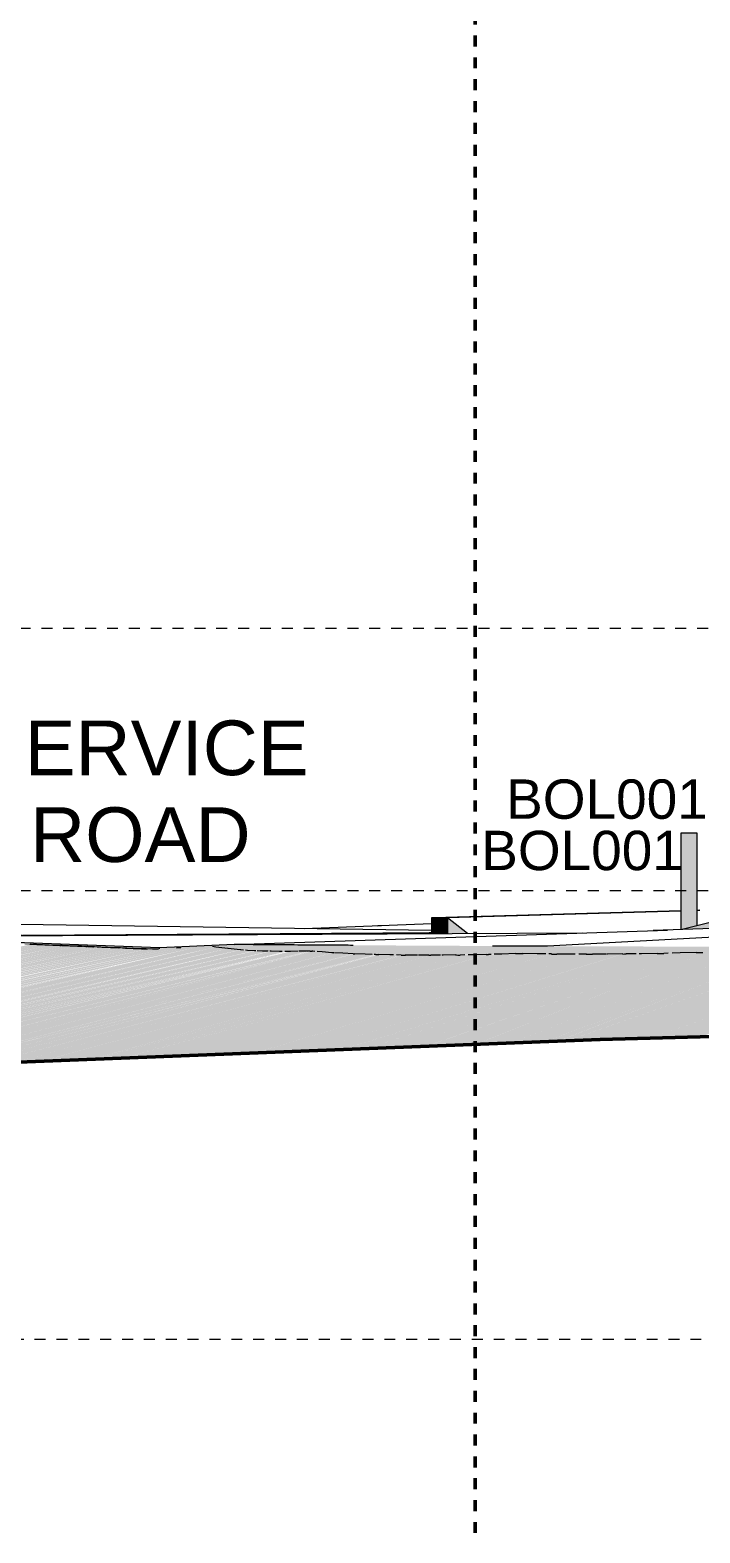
# Model space of a CAD drawing. Header units: metres. Extents: x -4613 to -4328, y -1 to 30.
# Drawn here: x -4588.43 to -4582.3, y -0.64 to 13.11 of the extents above; entities that cross this region are included whole.
import ezdxf

# ---------------------------------------------------------------- set-up
doc = ezdxf.new("R2010")
doc.units = ezdxf.units.M
doc.linetypes.add('AEC_Center', pattern=[0.024, 0.012, -0.004, 0.004, -0.004])
doc.linetypes.add('BOUNDARY', pattern=[0.016, 0.01, -0.003, 0, -0.003])
for name, color, linetype, lineweight in [('A-ANNO-IDEN', 131, 'Continuous', 5), ('A-DETL', 90, 'Continuous', 13), ('A-FLOR', 192, 'Continuous', 5), ('A-FLOR-LEVL', 51, 'Continuous', 5), ('C-PRKG', 70, 'Continuous', 5), ('C-TOPO', 7, 'Continuous', 5), ('G-ANNO-TEXT', 231, 'Continuous', 5)]:
    doc.layers.add(name, color=color, linetype=linetype, lineweight=lineweight)
doc.styles.add('Arial', font='arial.ttf', dxfattribs={"height": 0.5})
doc.styles.add('Arial_2', font='arial.ttf', dxfattribs={"height": 0.36})

# ---------------------------------------------------------------- blocks, each defined once
blk = doc.blocks.new('Bollard_Typical - 150mm Diameter - BOL001 _fixed_-V57-SOUTH WEST')
at = {"layer": 'C-PRKG'}
for points in [[(-4582.479, 4.881), (-4582.462, 4.883), (-4582.41, 4.898), (-4582.41, 5.763), (-4582.479, 5.763), (-4582.479, 4.883)], [(-4582.41, 4.896), (-4582.33, 4.916), (-4582.33, 5.763), (-4582.41, 5.763), (-4582.41, 4.898)]]:
    blk.add_hatch(color=256, dxfattribs=at).paths.add_polyline_path(points)
for p, q in [((-4582.479, 5.763), (-4582.479, 4.88)), ((-4582.41, 5.763), (-4582.479, 5.763)), ((-4582.329, 5.763), (-4582.41, 5.763)), ((-4582.329, 4.916), (-4582.329, 5.763))]:
    blk.add_line(p, q, dxfattribs=at)

msp = doc.modelspace()

# ---------------------------------------------------------------- hatches: boundary and pattern name
at = {"layer": 'A-FLOR'}
for points in [[(-4582.467, 4.882), (-4581.528, 4.915), (-4581.428, 4.94), (-4581.428, 5.14), (-4582.462, 4.883)], [(-4584.737, 4.85), (-4584.737, 4.99), (-4584.762, 4.99), (-4584.76, 4.85), (-4584.75, 4.85)], [(-4584.724, 4.844), (-4584.613, 4.845), (-4584.613, 4.99), (-4584.737, 4.99), (-4584.737, 4.85), (-4584.731, 4.847)], [(-4584.613, 4.845), (-4584.434, 4.847), (-4584.613, 4.99), (-4584.613, 4.847)], [(-4587.443, 4.7), (-4587.361, 4.703), (-4587.306, 4.701), (-4587.25, 4.704), (-4587.25, 4.715), (-4589.988, 4.816), (-4589.988, 4.81), (-4589.871, 4.805), (-4589.87, 4.805), (-4589.779, 4.8), (-4589.76, 4.801), (-4589.613, 4.793), (-4589.593, 4.794), (-4589.384, 4.784), (-4589.367, 4.785), (-4589.324, 4.782), (-4589.308, 4.782), (-4589.265, 4.78), (-4589.227, 4.779), (-4589.207, 4.777), (-4589.192, 4.778), (-4589.148, 4.775), (-4589.134, 4.775), (-4589.092, 4.772), (-4589.075, 4.773), (-4589.031, 4.77), (-4588.997, 4.77), (-4588.973, 4.768), (-4588.958, 4.768), (-4588.914, 4.765), (-4588.9, 4.766), (-4588.856, 4.763), (-4588.842, 4.763), (-4588.797, 4.761), (-4588.767, 4.76), (-4588.739, 4.758), (-4588.725, 4.759), (-4588.684, 4.756), (-4588.667, 4.756), (-4588.623, 4.754), (-4588.608, 4.754), (-4588.564, 4.751), (-4588.537, 4.751), (-4588.505, 4.749), (-4588.492, 4.749), (-4588.447, 4.746), (-4588.434, 4.747), (-4588.388, 4.744), (-4588.376, 4.744), (-4588.327, 4.742), (-4588.307, 4.741), (-4588.27, 4.739), (-4588.259, 4.739), (-4588.213, 4.737), (-4588.2, 4.737), (-4588.154, 4.734), (-4588.141, 4.735), (-4588.096, 4.732), (-4588.076, 4.732), (-4588.033, 4.73), (-4588.022, 4.73), (-4587.974, 4.727), (-4587.963, 4.728), (-4587.92, 4.725), (-4587.887, 4.725), (-4587.861, 4.722), (-4587.845, 4.723), (-4587.796, 4.72), (-4587.786, 4.72), (-4587.73, 4.718), (-4587.727, 4.718), (-4587.678, 4.715), (-4587.653, 4.715), (-4587.626, 4.712), (-4587.608, 4.713), (-4587.559, 4.71), (-4587.549, 4.711), (-4587.49, 4.708), (-4587.49, 4.708), (-4587.45, 4.705), (-4587.407, 4.705), (-4587.398, 4.702)], [(-4586.567, 4.702), (-4586.567, 4.745), (-4587.25, 4.715), (-4587.25, 4.704), (-4586.895, 4.721), (-4586.765, 4.725), (-4586.622, 4.708)], [(-4584.766, 4.647), (-4584.381, 4.651), (-4583.924, 4.662), (-4583.56, 4.657), (-4583.243, 4.656), (-4582.839, 4.66), (-4582.175, 4.671), (-4581.863, 4.671), (-4581.402, 4.675), (-4580.942, 4.683), (-4580.605, 4.692), (-4580.318, 4.7), (-4580.252, 4.7), (-4579.734, 4.695), (-4579.331, 4.695), (-4578.939, 4.698), (-4578.871, 4.699), (-4578.207, 4.71), (-4577.912, 4.714), (-4577.425, 4.715), (-4577.013, 4.72), (-4576.4, 4.73), (-4575.933, 4.74), (-4575.419, 4.739), (-4574.958, 4.74), (-4574.396, 4.746), (-4574.017, 4.753), (-4574.017, 4.785), (-4579.331, 4.715), (-4584.203, 4.731), (-4586.115, 4.741), (-4586.567, 4.745), (-4586.567, 4.702), (-4586.463, 4.693), (-4586.355, 4.687), (-4586.199, 4.682), (-4585.967, 4.683), (-4585.847, 4.684), (-4585.649, 4.669), (-4585.464, 4.659), (-4585.242, 4.652), (-4584.967, 4.647), (-4584.776, 4.647)]]:
    msp.add_hatch(color=256, dxfattribs=at).paths.add_polyline_path(points)
at = {"layer": 'C-TOPO'}
for points in [[(-4585.359, 4.913), (-4585.358, 4.913), (-4585.344, 4.916)], [(-4585.358, 4.913), (-4585.25, 4.919), (-4585.345, 4.916)], [(-4585.217, 4.919), (-4585.249, 4.919), (-4585.256, 4.917)], [(-4594.047, 3.463), (-4588.211, 4.732), (-4588.27, 4.734), (-4594.044, 3.464)], [(-4594.041, 3.454), (-4588.152, 4.729), (-4588.211, 4.732), (-4594.03, 3.456)], [(-4594.023, 3.501), (-4588.27, 4.734), (-4588.324, 4.737), (-4594.002, 3.505)], [(-4594.002, 3.517), (-4588.324, 4.737), (-4588.385, 4.739), (-4593.996, 3.518)], [(-4593.982, 3.545), (-4588.385, 4.739), (-4588.447, 4.742), (-4593.958, 3.551)], [(-4593.874, 3.446), (-4593.86, 3.449), (-4588.092, 4.727), (-4588.152, 4.729), (-4593.87, 3.447)], [(-4593.798, 3.452), (-4593.798, 3.452), (-4588.033, 4.725), (-4588.092, 4.727), (-4593.777, 3.457)], [(-4593.641, 3.465), (-4593.634, 3.466), (-4587.974, 4.722), (-4588.033, 4.725), (-4593.639, 3.465)], [(-4593.57, 3.47), (-4593.569, 3.47), (-4587.915, 4.72), (-4587.974, 4.722), (-4593.554, 3.473)], [(-4593.519, 3.473), (-4593.517, 3.473), (-4587.855, 4.717), (-4587.915, 4.72), (-4593.519, 3.473)], [(-4593.395, 3.481), (-4593.379, 3.485), (-4587.799, 4.715), (-4587.855, 4.717), (-4593.38, 3.485)], [(-4593.339, 3.485), (-4593.333, 3.486), (-4587.73, 4.712), (-4587.799, 4.714), (-4593.333, 3.486)], [(-4593.29, 3.486), (-4593.283, 3.488), (-4587.677, 4.71), (-4587.733, 4.712), (-4593.284, 3.488)], [(-4593.196, 3.489), (-4593.194, 3.489), (-4587.618, 4.708), (-4587.677, 4.71), (-4593.194, 3.489)], [(-4593.15, 3.49), (-4593.139, 3.492), (-4587.559, 4.705), (-4587.62, 4.707), (-4593.148, 3.49)], [(-4593.057, 3.491), (-4593.053, 3.492), (-4587.499, 4.703), (-4587.56, 4.705), (-4593.053, 3.492)], [(-4593.01, 3.492), (-4593.004, 3.493), (-4587.443, 4.7), (-4587.5, 4.702), (-4593.01, 3.492)], [(-4592.963, 3.492), (-4592.961, 3.493), (-4587.386, 4.698), (-4587.443, 4.7), (-4592.961, 3.493)], [(-4592.836, 3.494), (-4587.273, 4.702), (-4587.386, 4.697), (-4592.836, 3.494)], [(-4592.786, 3.494), (-4587.187, 4.707), (-4587.273, 4.702), (-4592.679, 3.517)], [(-4592.66, 3.493), (-4587.094, 4.712), (-4587.187, 4.707), (-4592.658, 3.493)], [(-4592.552, 3.494), (-4586.999, 4.716), (-4587.094, 4.712), (-4592.449, 3.517)], [(-4592.462, 3.495), (-4586.903, 4.721), (-4586.999, 4.716), (-4592.449, 3.498)], [(-4592.188, 3.5), (-4586.735, 4.721), (-4586.765, 4.725), (-4586.903, 4.721), (-4592.181, 3.502)], [(-4592.188, 3.5), (-4592.005, 3.502), (-4586.926, 4.679), (-4592.005, 3.541)], [(-4592.005, 3.502), (-4591.873, 3.505), (-4586.926, 4.677), (-4591.989, 3.506)], [(-4591.879, 3.503), (-4586.623, 4.709), (-4586.735, 4.721), (-4591.759, 3.532)], [(-4591.747, 3.505), (-4586.51, 4.696), (-4586.623, 4.708), (-4591.735, 3.508)], [(-4591.533, 3.51), (-4586.38, 4.688), (-4586.508, 4.695), (-4591.529, 3.511)], [(-4591.371, 3.513), (-4586.241, 4.683), (-4586.319, 4.685), (-4586.38, 4.686), (-4591.298, 3.53)], [(-4591.371, 3.513), (-4591.241, 3.515), (-4586.239, 4.682), (-4591.298, 3.529)], [(-4591.244, 3.514), (-4586.081, 4.682), (-4586.235, 4.681), (-4591.23, 3.517)], [(-4590.955, 3.517), (-4590.791, 3.52), (-4586.08, 4.677), (-4590.838, 3.545)], [(-4590.791, 3.52), (-4585.878, 4.685), (-4586.065, 4.678), (-4590.631, 3.559)], [(-4590.791, 3.52), (-4590.631, 3.523), (-4585.913, 4.677), (-4590.779, 3.523)], [(-4590.631, 3.523), (-4590.477, 3.526), (-4590.138, 3.574), (-4585.862, 4.685), (-4585.878, 4.683), (-4590.608, 3.529)], [(-4590.138, 3.574), (-4589.835, 3.616), (-4589.809, 3.617), (-4585.851, 4.684), (-4585.855, 4.685), (-4589.974, 3.616)], [(-4589.809, 3.617), (-4589.789, 3.618), (-4585.672, 4.67), (-4585.848, 4.684), (-4589.743, 3.635)], [(-4588.447, 4.742), (-4588.376, 4.744), (-4588.447, 4.746), (-4588.505, 4.744)], [(-4588.385, 4.739), (-4588.324, 4.742), (-4588.385, 4.744), (-4588.447, 4.742)], [(-4588.324, 4.737), (-4588.259, 4.739), (-4588.324, 4.742), (-4588.385, 4.739)], [(-4588.27, 4.734), (-4588.211, 4.738), (-4588.27, 4.739), (-4588.307, 4.736)], [(-4588.211, 4.732), (-4588.152, 4.735), (-4588.211, 4.737), (-4588.27, 4.734)], [(-4588.152, 4.729), (-4588.092, 4.733), (-4588.152, 4.734), (-4588.211, 4.732)], [(-4588.092, 4.727), (-4588.023, 4.73), (-4588.092, 4.732), (-4588.152, 4.729)], [(-4588.033, 4.725), (-4587.974, 4.728), (-4588.033, 4.73), (-4588.076, 4.726)], [(-4587.974, 4.722), (-4587.915, 4.726), (-4587.974, 4.727), (-4588.033, 4.725)], [(-4587.915, 4.72), (-4587.855, 4.723), (-4587.919, 4.725), (-4587.974, 4.722), (-4587.915, 4.72)], [(-4587.855, 4.717), (-4587.802, 4.721), (-4587.855, 4.722), (-4587.915, 4.72)], [(-4587.796, 4.715), (-4587.727, 4.718), (-4587.796, 4.72), (-4587.834, 4.716), (-4587.799, 4.715)], [(-4587.73, 4.712), (-4587.691, 4.716), (-4587.727, 4.718), (-4587.796, 4.715)], [(-4587.677, 4.71), (-4587.616, 4.713), (-4587.678, 4.715), (-4587.716, 4.712)], [(-4587.618, 4.708), (-4587.573, 4.712), (-4587.616, 4.713), (-4587.677, 4.71)], [(-4587.559, 4.705), (-4587.491, 4.708), (-4587.559, 4.71), (-4587.607, 4.707)], [(-4587.499, 4.703), (-4587.443, 4.706), (-4587.49, 4.708), (-4587.559, 4.705)], [(-4587.443, 4.7), (-4587.386, 4.704), (-4587.449, 4.705), (-4587.494, 4.702)], [(-4587.381, 4.698), (-4587.313, 4.701), (-4587.386, 4.703), (-4587.443, 4.7), (-4587.386, 4.698)], [(-4583.599, 3.862), (-4583.514, 3.865), (-4581.203, 4.678), (-4581.531, 4.673), (-4583.561, 3.876)], [(-4583.514, 3.865), (-4583.164, 3.878), (-4581.151, 4.679), (-4581.203, 4.678), (-4583.481, 3.876)], [(-4583.164, 3.878), (-4582.931, 3.884), (-4581.117, 4.68), (-4581.151, 4.679), (-4582.85, 4.003)], [(-4582.931, 3.884), (-4582.846, 3.886), (-4580.782, 4.686), (-4581.117, 4.68), (-4582.783, 3.949)], [(-4582.846, 3.886), (-4582.758, 3.889), (-4580.426, 4.699), (-4580.782, 4.686), (-4582.783, 3.911)], [(-4582.758, 3.889), (-4582.287, 3.901), (-4580.358, 4.7), (-4580.429, 4.698), (-4582.429, 4.003)], [(-4592.66, 3.493), (-4592.552, 3.494), (-4587.616, 4.597), (-4592.658, 3.493)], [(-4592.552, 3.494), (-4592.462, 3.495), (-4587.652, 4.573), (-4592.545, 3.495)], [(-4592.462, 3.495), (-4592.365, 3.498), (-4587.576, 4.573), (-4592.449, 3.498)], [(-4592.371, 3.497), (-4592.285, 3.5), (-4587.616, 4.561), (-4592.354, 3.5)], [(-4592.296, 3.498), (-4592.188, 3.5), (-4587.386, 4.612), (-4592.219, 3.515)], [(-4591.879, 3.503), (-4591.747, 3.505), (-4586.926, 4.639), (-4591.861, 3.508)], [(-4591.747, 3.505), (-4591.641, 3.508), (-4586.926, 4.602), (-4591.721, 3.51)], [(-4591.641, 3.508), (-4591.523, 3.513), (-4586.735, 4.644), (-4591.533, 3.533)], [(-4591.498, 3.511), (-4591.371, 3.513), (-4586.465, 4.668), (-4591.492, 3.513)], [(-4591.244, 3.514), (-4591.117, 3.515), (-4586.128, 4.67), (-4591.068, 3.554)], [(-4591.117, 3.515), (-4590.955, 3.517), (-4586.12, 4.67), (-4591.068, 3.526)], [(-4589.789, 3.618), (-4589.602, 3.626), (-4585.667, 4.67), (-4585.672, 4.67), (-4589.743, 3.63)], [(-4589.602, 3.626), (-4589.581, 3.626), (-4585.481, 4.659), (-4585.662, 4.67), (-4589.556, 3.638)], [(-4589.581, 3.626), (-4589.393, 3.634), (-4585.47, 4.659), (-4585.478, 4.659), (-4589.556, 3.633)], [(-4589.393, 3.634), (-4589.372, 3.635), (-4585.272, 4.653), (-4585.464, 4.659), (-4589.383, 3.636)], [(-4589.372, 3.635), (-4589.187, 3.642), (-4585.264, 4.653), (-4585.273, 4.652), (-4589.227, 3.67)], [(-4589.187, 3.642), (-4589.012, 3.649), (-4585.249, 4.652), (-4585.257, 4.652), (-4588.997, 3.691)], [(-4589.012, 3.649), (-4588.989, 3.65), (-4585.04, 4.648), (-4585.242, 4.652), (-4588.997, 3.653)], [(-4588.989, 3.65), (-4588.83, 3.656), (-4585.032, 4.648), (-4585.045, 4.647), (-4588.767, 3.706)], [(-4588.83, 3.656), (-4588.574, 3.666), (-4585.001, 4.648), (-4585.029, 4.647), (-4588.767, 3.672)], [(-4588.574, 3.666), (-4588.548, 3.667), (-4584.786, 4.647), (-4585.004, 4.647), (-4588.537, 3.676)], [(-4588.548, 3.667), (-4588.335, 3.676), (-4584.766, 4.647), (-4584.786, 4.647), (-4588.537, 3.67)], [(-4588.336, 3.675), (-4588.307, 3.677), (-4584.541, 4.649), (-4584.776, 4.644), (-4588.307, 3.683)], [(-4588.309, 3.676), (-4587.873, 3.694), (-4584.498, 4.648), (-4584.541, 4.649), (-4588.307, 3.677)], [(-4587.873, 3.694), (-4587.842, 3.695), (-4584.262, 4.654), (-4584.498, 4.648), (-4587.846, 3.701)], [(-4587.842, 3.695), (-4587.616, 3.706), (-4584.24, 4.654), (-4584.262, 4.654), (-4587.755, 3.718)], [(-4587.624, 3.703), (-4587.592, 3.705), (-4583.992, 4.662), (-4584.251, 4.65), (-4587.616, 3.706)], [(-4587.592, 3.705), (-4587.375, 3.713), (-4583.969, 4.662), (-4584.001, 4.66), (-4587.541, 3.718)], [(-4587.375, 3.713), (-4586.942, 3.73), (-4583.924, 4.662), (-4583.97, 4.662), (-4587.357, 3.718)], [(-4586.942, 3.73), (-4586.894, 3.732), (-4583.664, 4.658), (-4583.924, 4.662), (-4586.926, 3.735)], [(-4586.894, 3.732), (-4586.662, 3.741), (-4583.639, 4.657), (-4583.67, 4.656), (-4586.696, 3.789)], [(-4586.662, 3.741), (-4586.434, 3.75), (-4583.613, 4.657), (-4583.643, 4.656), (-4586.465, 3.801)], [(-4586.434, 3.75), (-4586.381, 3.752), (-4583.344, 4.656), (-4583.617, 4.656), (-4586.235, 3.814)], [(-4586.381, 3.752), (-4585.933, 3.77), (-4583.289, 4.656), (-4583.344, 4.656), (-4586.235, 3.795)], [(-4585.933, 3.77), (-4585.875, 3.772), (-4583.013, 4.658), (-4583.289, 4.656), (-4585.775, 3.823)], [(-4585.875, 3.772), (-4585.643, 3.781), (-4582.981, 4.658), (-4583.013, 4.657), (-4585.775, 3.803)], [(-4585.643, 3.781), (-4585.583, 3.784), (-4582.694, 4.663), (-4582.981, 4.658), (-4585.545, 3.814)], [(-4585.583, 3.784), (-4585.353, 3.793), (-4582.664, 4.663), (-4582.694, 4.663), (-4585.545, 3.795)], [(-4585.353, 3.793), (-4585.122, 3.802), (-4582.635, 4.663), (-4582.664, 4.663), (-4585.315, 3.805)], [(-4585.122, 3.802), (-4585.058, 3.804), (-4582.338, 4.671), (-4582.636, 4.663), (-4585.085, 3.815)], [(-4585.058, 3.804), (-4584.816, 3.814), (-4582.307, 4.671), (-4582.338, 4.671), (-4584.854, 3.869)], [(-4584.816, 3.814), (-4584.355, 3.832), (-4582.246, 4.672), (-4582.308, 4.671), (-4584.632, 3.876)], [(-4584.355, 3.832), (-4584.276, 3.835), (-4581.933, 4.671), (-4582.246, 4.672), (-4584.243, 3.876)], [(-4584.276, 3.835), (-4584.036, 3.844), (-4581.901, 4.671), (-4581.933, 4.671), (-4584.164, 3.875)], [(-4584.036, 3.844), (-4583.954, 3.848), (-4581.581, 4.673), (-4581.901, 4.671), (-4583.953, 3.876)], [(-4583.954, 3.848), (-4583.716, 3.857), (-4581.548, 4.673), (-4581.581, 4.673), (-4583.934, 3.855)], [(-4583.716, 3.857), (-4583.599, 3.862), (-4581.531, 4.673), (-4581.549, 4.673), (-4583.704, 3.861)], [(-4592.963, 3.492), (-4592.895, 3.494), (-4588.307, 4.498), (-4592.961, 3.493)], [(-4592.836, 3.494), (-4592.786, 3.494), (-4588.307, 4.478), (-4592.836, 3.494)], [(-4592.727, 3.493), (-4588.076, 4.514), (-4592.786, 3.494)], [(-4592.66, 3.493), (-4588, 4.529), (-4592.727, 3.493), (-4592.679, 3.493)], [(-4591.533, 3.51), (-4591.498, 3.511), (-4587.846, 4.353), (-4591.529, 3.511)]]:
    msp.add_hatch(color=256, dxfattribs=at).paths.add_polyline_path(points)

# ---------------------------------------------------------------- linework, layer by layer
at = {"layer": 'A-DETL', "linetype": 'BOUNDARY', "lineweight": 50}
msp.add_line((-4584.361, -0.639), (-4584.361, 26.861), dxfattribs=at)
at = {"layer": 'A-DETL', "lineweight": 50}
for p, q in [((-4574.502, 4.11), (-4583.219, 3.876)), ((-4583.219, 3.876), (-4589.835, 3.616))]:
    msp.add_line(p, q, dxfattribs=at)
at = {"layer": 'A-FLOR'}
for p, q in [((-4581.428, 5.14), (-4582.467, 4.882)), ((-4584.762, 4.99), (-4584.762, 4.85)), ((-4584.613, 4.99), (-4584.762, 4.99)), ((-4582.479, 5.053), (-4584.737, 4.99)), ((-4582.479, 5.051), (-4584.613, 4.99)), ((-4584.613, 4.99), (-4584.613, 4.845)), ((-4584.432, 4.845), (-4584.613, 4.99)), ((-4578.309, 5.025), (-4583.698, 4.729)), ((-4582.305, 5.058), (-4582.33, 5.057)), ((-4582.305, 5.056), (-4582.33, 5.055)), ((-4588.273, 4.825), (-4590.17, 4.843)), ((-4589.988, 4.816), (-4583.383, 4.851)), ((-4587.25, 4.715), (-4589.988, 4.816)), ((-4584.762, 4.873), (-4589.282, 4.94)), ((-4584.737, 4.85), (-4588.497, 4.827)), ((-4586.567, 4.745), (-4582.603, 4.877)), ((-4585.926, 4.891), (-4584.762, 4.937)), ((-4584.737, 4.85), (-4585.367, 4.841)), ((-4584.762, 4.85), (-4584.781, 4.85)), ((-4584.737, 4.85), (-4584.762, 4.85)), ((-4584.737, 4.85), (-4584.724, 4.844)), ((-4586.567, 4.745), (-4587.25, 4.715)), ((-4587.25, 4.706), (-4587.25, 4.715))]:
    msp.add_line(p, q, dxfattribs=at)
at = {"layer": 'A-FLOR', "flags": 128}
msp.add_lwpolyline([(-4579.853, 4.978), (-4581.462, 4.917), (-4582.734, 4.873)], dxfattribs=at)
at = {"layer": 'A-FLOR'}
for points in [[(-4586.471, 4.744), (-4586.505, 4.744), (-4586.537, 4.745), (-4586.567, 4.745)], [(-4586.364, 4.743), (-4586.402, 4.743), (-4586.438, 4.744), (-4586.471, 4.744)], [(-4586.245, 4.742), (-4586.287, 4.742), (-4586.327, 4.743), (-4586.364, 4.743)], [(-4583.955, 4.73), (-4584.039, 4.73), (-4584.122, 4.731), (-4584.203, 4.731)], [(-4583.698, 4.729), (-4583.785, 4.729), (-4583.871, 4.73), (-4583.955, 4.73)]]:
    msp.add_open_spline(points, degree=3, dxfattribs=at)
msp.add_open_spline([(-4585.479, 4.737), (-4585.509, 4.737), (-4585.762, 4.739), (-4586.021, 4.74), (-4586.214, 4.742), (-4586.245, 4.742)], degree=3, knots=[-0.2666636, -0.2666636, -0.2666636, -0.2666636, -0.25, -0.125, -0.1, -0.1, -0.1, -0.1], dxfattribs=at)
at = {"layer": 'A-FLOR-LEVL', "linetype": 'AEC_Center'}
for p, q in [((-4612.13, 7.64), (-4477.322, 7.64)), ((-4612.13, 5.24), (-4477.322, 5.24)), ((-4605.392, 1.134), (-4477.322, 1.134))]:
    msp.add_line(p, q, dxfattribs=at)
at = {"layer": 'C-TOPO'}
for p, q in [((-4585.257, 4.917), (-4585.25, 4.919)), ((-4585.25, 4.919), (-4585.249, 4.919)), ((-4585.249, 4.919), (-4585.217, 4.919)), ((-4588.376, 4.744), (-4588.434, 4.747)), ((-4588.319, 4.742), (-4588.376, 4.744)), ((-4588.259, 4.739), (-4588.319, 4.742)), ((-4588.2, 4.737), (-4588.259, 4.739)), ((-4588.141, 4.735), (-4588.2, 4.737)), ((-4588.082, 4.732), (-4588.141, 4.735)), ((-4588.023, 4.73), (-4588.082, 4.732)), ((-4587.964, 4.728), (-4588.022, 4.73)), ((-4587.905, 4.725), (-4587.963, 4.728)), ((-4587.846, 4.723), (-4587.904, 4.725)), ((-4587.787, 4.72), (-4587.845, 4.723)), ((-4587.727, 4.718), (-4587.786, 4.72)), ((-4587.668, 4.715), (-4587.727, 4.718)), ((-4587.609, 4.713), (-4587.667, 4.715)), ((-4587.55, 4.711), (-4587.608, 4.713)), ((-4587.49, 4.708), (-4587.549, 4.711)), ((-4587.432, 4.706), (-4587.49, 4.708)), ((-4587.371, 4.704), (-4587.431, 4.706)), ((-4587.313, 4.701), (-4587.371, 4.704)), ((-4587.26, 4.703), (-4587.313, 4.701)), ((-4587.054, 4.714), (-4587.094, 4.712)), ((-4586.735, 4.721), (-4586.765, 4.725)), ((-4586.623, 4.709), (-4586.735, 4.721)), ((-4586.735, 4.721), (-4586.735, 4.721)), ((-4586.735, 4.721), (-4586.735, 4.721)), ((-4586.622, 4.708), (-4586.623, 4.709)), ((-4586.567, 4.702), (-4586.622, 4.708)), ((-4586.508, 4.696), (-4586.51, 4.696)), ((-4586.506, 4.696), (-4586.508, 4.696)), ((-4586.481, 4.694), (-4586.506, 4.696)), ((-4586.379, 4.688), (-4586.38, 4.688)), ((-4586.375, 4.687), (-4586.379, 4.688)), ((-4586.368, 4.687), (-4586.375, 4.687)), ((-4586.234, 4.683), (-4586.241, 4.683)), ((-4586.229, 4.683), (-4586.234, 4.683)), ((-4586.072, 4.682), (-4586.103, 4.682)), ((-4586.065, 4.682), (-4586.072, 4.682)), ((-4586.058, 4.682), (-4586.065, 4.682)), ((-4586.051, 4.682), (-4586.058, 4.682)), ((-4585.98, 4.683), (-4586.051, 4.682)), ((-4585.87, 4.685), (-4585.878, 4.685)), ((-4585.847, 4.684), (-4585.855, 4.685)), ((-4585.828, 4.682), (-4585.847, 4.684)), ((-4585.655, 4.669), (-4585.662, 4.67)), ((-4585.272, 4.653), (-4585.286, 4.653)), ((-4585.039, 4.648), (-4585.082, 4.649)), ((-4584.786, 4.647), (-4584.881, 4.647)), ((-4584.679, 4.647), (-4584.766, 4.647)), ((-4584.455, 4.649), (-4584.498, 4.648)), ((-4584.214, 4.654), (-4584.24, 4.654)), ((-4583.664, 4.658), (-4583.688, 4.658)), ((-4583.344, 4.656), (-4583.413, 4.656)), ((-4583.16, 4.657), (-4583.289, 4.656)), ((-4582.888, 4.659), (-4582.981, 4.658)), ((-4582.594, 4.664), (-4582.635, 4.663))]:
    msp.add_line(p, q, dxfattribs=at)
at = {"layer": 'C-TOPO', "flags": 128}
for points in [[(-4586.51, 4.696), (-4586.539, 4.699), (-4586.567, 4.702)], [(-4586.38, 4.688), (-4586.445, 4.691), (-4586.463, 4.693)], [(-4586.255, 4.683), (-4586.306, 4.685), (-4586.356, 4.687)], [(-4586.126, 4.682), (-4586.152, 4.682), (-4586.229, 4.683)], [(-4585.878, 4.685), (-4585.967, 4.683), (-4585.971, 4.683)], [(-4585.672, 4.67), (-4585.761, 4.677), (-4585.807, 4.681)], [(-4585.479, 4.659), (-4585.571, 4.664), (-4585.649, 4.669)], [(-4585.304, 4.653), (-4585.369, 4.655), (-4585.464, 4.659)], [(-4585.108, 4.649), (-4585.142, 4.65), (-4585.242, 4.652)], [(-4584.89, 4.647), (-4584.895, 4.647), (-4585.001, 4.648)], [(-4584.541, 4.649), (-4584.655, 4.647), (-4584.665, 4.647)], [(-4584.262, 4.654), (-4584.381, 4.651), (-4584.426, 4.65)], [(-4583.992, 4.662), (-4584.117, 4.657), (-4584.187, 4.655)], [(-4583.714, 4.658), (-4583.795, 4.66), (-4583.924, 4.662)], [(-4583.445, 4.656), (-4583.48, 4.656), (-4583.613, 4.657)], [(-4583.01, 4.658), (-4583.151, 4.657), (-4583.154, 4.657)], [(-4582.694, 4.663), (-4582.839, 4.66), (-4582.862, 4.66)], [(-4582.338, 4.671), (-4582.487, 4.667), (-4582.559, 4.665)]]:
    msp.add_lwpolyline(points, dxfattribs=at)
at = {"layer": 'C-TOPO'}
for centre, major_axis, ratio, start_param, end_param in [((-4574.523, 7.368), (12.369, 2.431), 0.092495, 3.533198, 3.536341), ((-4574.484, 7.319), (12.406, 2.304), 0.107333, 3.568808, 3.570793), ((-4574.489, 7.307), (12.4, 2.31), 0.104967, 3.604376, 3.606745), ((-4574.489, 7.297), (12.401, 2.306), 0.104296, 3.639054, 3.641607), ((-4574.481, 7.292), (12.408, 2.275), 0.108102, 3.640897, 3.643274), ((-4574.479, 7.282), (12.41, 2.27), 0.107736, 3.675212, 3.677525), ((-4574.461, 7.274), (12.425, 2.199), 0.115981, 3.676026, 3.679561), ((-4574.451, 7.276), (12.433, 2.15), 0.122113, 3.710273, 3.713178), ((-4574.446, 7.292), (12.436, 2.114), 0.127895, 3.743772, 3.749691), ((-4574.449, 7.315), (12.431, 2.111), 0.130398, 3.780797, 3.783742), ((-4574.455, 7.341), (12.425, 2.126), 0.131337, 3.815219, 3.818074), ((-4574.45, 7.342), (12.429, 2.1), 0.133905, 3.81763, 3.819435), ((-4574.45, 7.342), (12.429, 2.1), 0.133905, 3.819495, 3.823338), ((-4574.416, 7.321), (12.456, 1.961), 0.144865, 3.853148, 3.856192), ((-4574.416, 7.321), (12.456, 1.961), 0.144864, 3.856192, 3.85925), ((-4574.419, 7.32), (12.454, 1.973), 0.143779, 3.890883, 3.897224), ((-4574.398, 7.317), (12.469, 1.88), 0.150823, 3.927454, 3.930675), ((-4574.4, 7.327), (12.468, 1.885), 0.151259, 3.961892, 3.965097), ((-4574.379, 7.327), (12.481, 1.791), 0.157986, 3.964081, 3.967202), ((-4574.384, 7.35), (12.476, 1.802), 0.159025, 3.998352, 4.001567), ((-4574.387, 7.351), (12.475, 1.815), 0.158186, 4.001692, 4.004696)]:
    msp.add_ellipse(centre, major_axis=major_axis, ratio=ratio, start_param=start_param, end_param=end_param, dxfattribs=at)

# ---------------------------------------------------------------- block references
at = {"layer": 'C-PRKG'}
msp.add_blockref('Bollard_Typical - 150mm Diameter - BOL001 _fixed_-V57-SOUTH WEST', (0, 0), dxfattribs=at)

# ---------------------------------------------------------------- texts
at = {"layer": 'A-ANNO-IDEN', "char_height": 0.36, "width": 2.21266, "attachment_point": 1, "style": 'Arial_2'}
for insert in [(-4584.078, 6.255), (-4584.306, 5.785)]:
    msp.add_mtext('BOL001', dxfattribs=dict(at, insert=insert))
at = {"layer": 'G-ANNO-TEXT', "color": 7, "char_height": 0.5, "attachment_point": 1, "style": 'Arial'}
for s, insert, width in [('SERVICE ', (-4588.95, 6.794), 3.9443), ('ROAD', (-4588.434, 6), 2.43713)]:
    msp.add_mtext(s, dxfattribs=dict(at, insert=insert, width=width))

doc.saveas('drawing.dxf')
